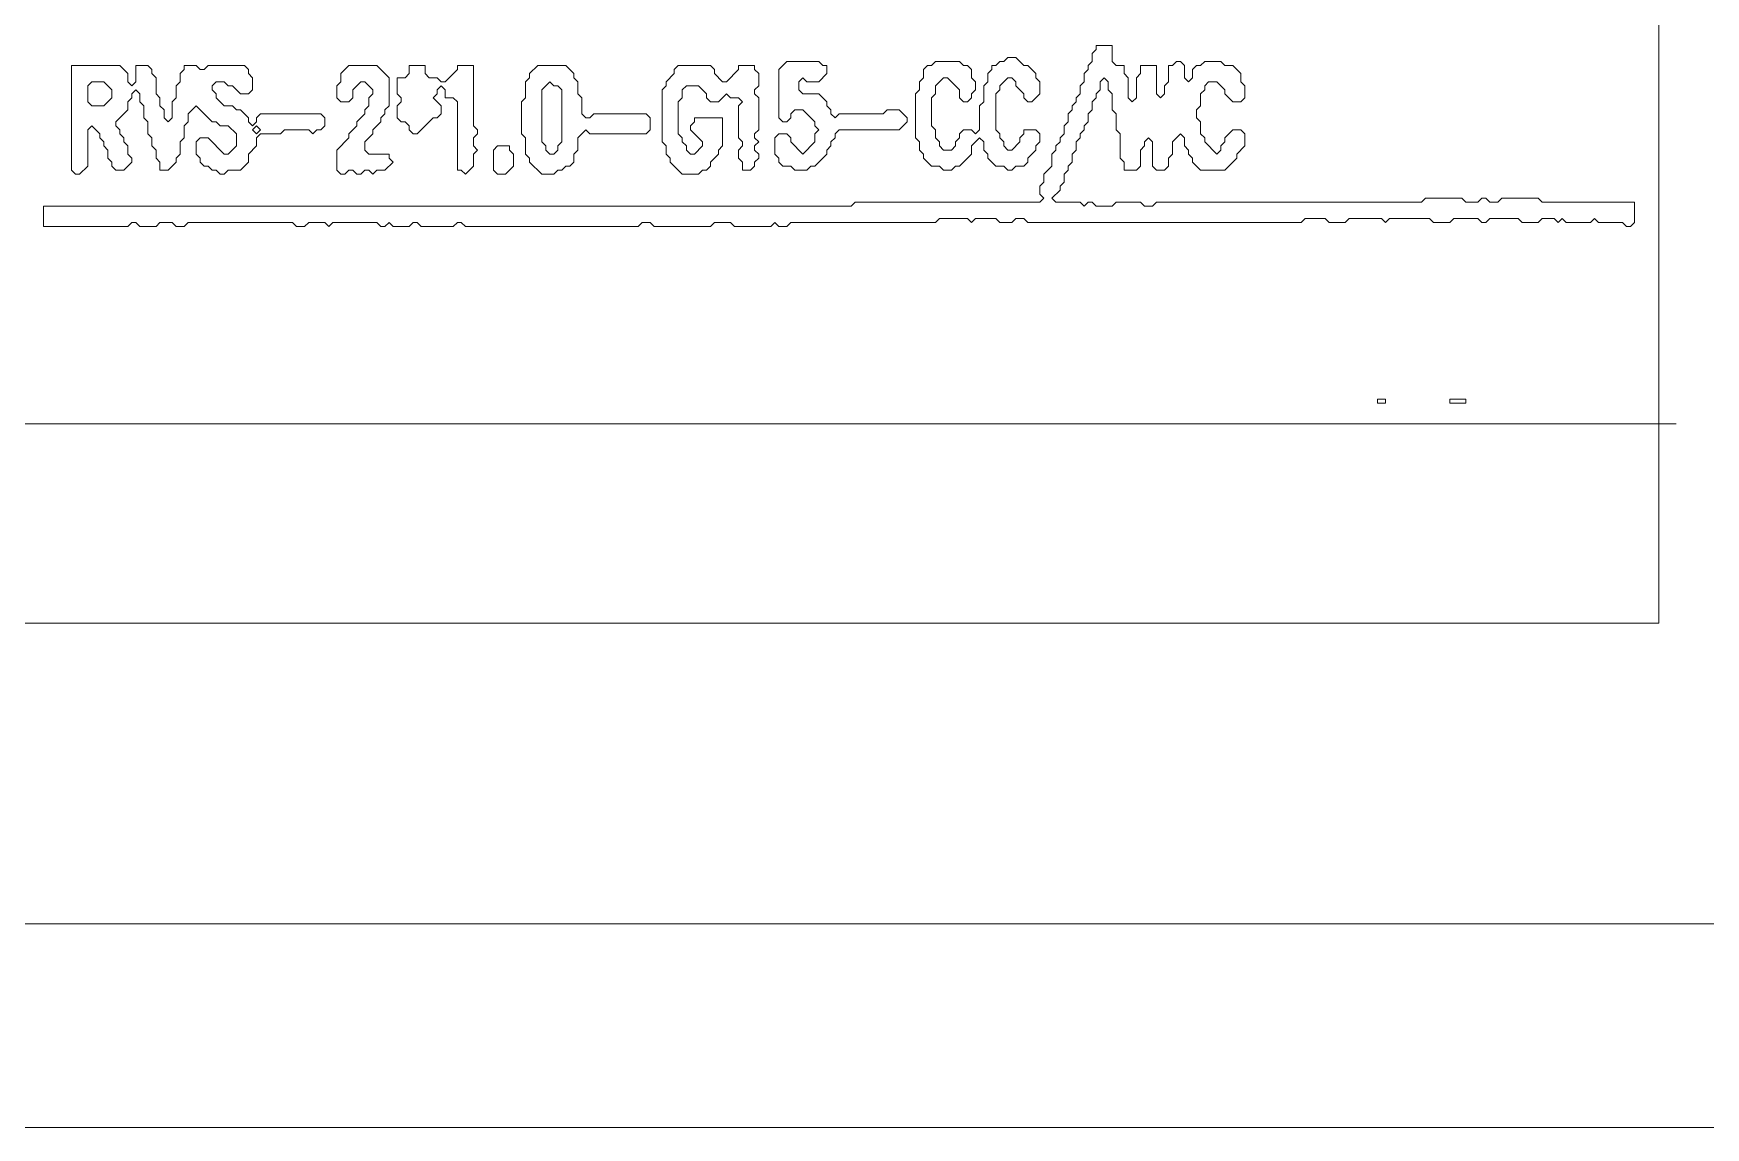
# Model space of a CAD drawing. Header units: millimetres. Extents: x 4 to 412, y 4 to 290.
# Drawn here: x 70.63 to 107.07, y 4.18 to 28.02 of the extents above; entities that cross this region are included whole.
import ezdxf

# ---------------------------------------------------------------- set-up
doc = ezdxf.new("R2010")
doc.units = ezdxf.units.MM
doc.layers.add('TRACE_STRAIGHT', color=5, linetype='CONTINUOUS', lineweight=0)
doc.layers.add('TRACE_TEXT_SYMBOL', color=6, linetype='CONTINUOUS', lineweight=0)

msp = doc.modelspace()

# ---------------------------------------------------------------- linework, layer by layer
at = {"layer": 'TRACE_STRAIGHT', "color": 5}
for p, q in [((106.059, 50.883), (106.059, 15.174)), ((27.849, 19.521), (106.435, 19.521)), ((28.488, 15.174), (106.059, 15.174)), ((6.564, 8.623), (376.795, 8.623)), ((3.935, 4.184), (412.32, 4.184))]:
    msp.add_line(p, q, dxfattribs=at)
at = {"layer": 'TRACE_TEXT_SYMBOL', "color": 6}
for points in [[(93.792, 27.761), (93.792, 27.673), (93.705, 27.586), (93.705, 27.411), (93.617, 27.323), (93.617, 27.236), (93.529, 27.148), (93.529, 26.973), (93.442, 26.885), (93.442, 26.71), (93.354, 26.623), (93.354, 26.535), (93.267, 26.447), (93.267, 26.36), (93.179, 26.272), (93.179, 26.097), (93.092, 26.01), (93.092, 25.834), (93.004, 25.747), (93.004, 25.659), (92.916, 25.572), (92.916, 25.484), (92.829, 25.397), (92.829, 25.134), (92.654, 24.959), (92.654, 24.784), (92.566, 24.696), (92.566, 24.521), (92.654, 24.433), (92.566, 24.346), (88.538, 24.346), (88.45, 24.258), (70.848, 24.258), (70.848, 23.82), (72.687, 23.82), (72.774, 23.908), (72.862, 23.908), (72.949, 23.82), (73.3, 23.82), (73.387, 23.908), (73.65, 23.908), (73.738, 23.82), (73.913, 23.82), (74, 23.908), (76.277, 23.908), (76.365, 23.82), (76.54, 23.82), (76.628, 23.908), (76.978, 23.908), (77.065, 23.82), (77.153, 23.908), (78.116, 23.908), (78.204, 23.82), (78.291, 23.82), (78.379, 23.908), (78.467, 23.82), (78.817, 23.82), (78.904, 23.908), (78.992, 23.908), (79.08, 23.82), (79.78, 23.82), (79.868, 23.908), (79.955, 23.908), (80.043, 23.82)], [(95.106, 26.71), (95.106, 27.323), (94.755, 27.323), (94.755, 27.148), (94.668, 27.06), (94.668, 26.623), (94.58, 26.535), (94.493, 26.623), (94.493, 27.06), (94.405, 27.148), (94.405, 27.323), (94.23, 27.323), (94.142, 27.411), (94.142, 27.761), (93.792, 27.761)], [(91.865, 27.498), (91.778, 27.411), (91.69, 27.411), (91.603, 27.323), (91.515, 27.323), (91.515, 27.236), (91.428, 27.148), (91.428, 26.973), (91.34, 26.885), (91.34, 26.535), (91.252, 26.447), (91.252, 25.922), (91.165, 25.834), (91.077, 25.922), (90.902, 25.922), (90.815, 25.834), (90.815, 25.747), (90.727, 25.659), (90.727, 25.572), (90.639, 25.484), (90.464, 25.484), (90.377, 25.572), (90.377, 25.659), (90.289, 25.747), (90.289, 25.922), (90.202, 26.01), (90.202, 26.623), (90.289, 26.71), (90.289, 26.885), (90.464, 27.06), (90.552, 27.06), (90.815, 26.798), (90.815, 26.623), (90.902, 26.535), (90.99, 26.535), (91.077, 26.623), (91.077, 26.71), (91.165, 26.798), (91.165, 26.973), (91.077, 27.06), (91.077, 27.236), (90.99, 27.323), (90.902, 27.323), (90.815, 27.411), (90.289, 27.411), (90.202, 27.323), (90.114, 27.323), (90.026, 27.236), (90.026, 27.06), (89.939, 26.973), (89.939, 26.798), (89.851, 26.71), (89.851, 25.747), (89.939, 25.659), (89.939, 25.484), (90.026, 25.397), (90.026, 25.309), (90.202, 25.134), (90.377, 25.134), (90.464, 25.046), (90.639, 25.046), (90.727, 25.134), (90.815, 25.134), (91.077, 25.397)], [(91.077, 25.397), (91.077, 25.572), (91.252, 25.747), (91.34, 25.659), (91.34, 25.484), (91.428, 25.397), (91.428, 25.309), (91.603, 25.134), (91.778, 25.134), (91.865, 25.046), (91.953, 25.046), (92.041, 25.134), (92.216, 25.134), (92.303, 25.221), (92.303, 25.309), (92.478, 25.484), (92.478, 25.572), (92.566, 25.659), (92.566, 25.834), (92.478, 25.922), (92.216, 25.922), (92.216, 25.834), (92.128, 25.747), (92.128, 25.659), (91.953, 25.484), (91.865, 25.484), (91.778, 25.572), (91.778, 25.659), (91.69, 25.747), (91.69, 25.834), (91.603, 25.922), (91.603, 26.71), (91.69, 26.798), (91.69, 26.885), (91.865, 27.06), (91.953, 27.06), (92.041, 26.973), (92.041, 26.885), (92.216, 26.71), (92.216, 26.623), (92.303, 26.535), (92.391, 26.535), (92.566, 26.71), (92.566, 26.973), (92.478, 27.06), (92.478, 27.148), (92.303, 27.323), (92.216, 27.323), (92.041, 27.498), (91.865, 27.498)], [(95.368, 25.134), (95.368, 25.309), (95.456, 25.397), (95.456, 25.659), (95.631, 25.834), (95.719, 25.747), (95.719, 25.572), (95.806, 25.484), (95.806, 25.397), (95.894, 25.309), (95.894, 25.221), (96.069, 25.046), (96.594, 25.046), (96.857, 25.309), (96.857, 25.397), (97.032, 25.572), (97.032, 25.834), (96.945, 25.922), (96.77, 25.922), (96.594, 25.747), (96.594, 25.659), (96.507, 25.572), (96.507, 25.484), (96.419, 25.397), (96.157, 25.659), (96.157, 25.747), (96.069, 25.834), (96.069, 26.097), (95.981, 26.185), (95.981, 26.36), (96.069, 26.447), (96.069, 26.71), (96.157, 26.798), (96.157, 26.885), (96.244, 26.973), (96.419, 26.973), (96.594, 26.798), (96.594, 26.71), (96.77, 26.535), (96.945, 26.535), (97.032, 26.623), (97.032, 26.885), (96.945, 26.973), (96.945, 27.148), (96.77, 27.323), (96.594, 27.323), (96.507, 27.411), (96.157, 27.411), (96.069, 27.323), (95.981, 27.323), (95.894, 27.236), (95.894, 27.06), (95.806, 26.973), (95.719, 27.06), (95.719, 27.323), (95.631, 27.411), (95.544, 27.411), (95.456, 27.323), (95.368, 27.323), (95.368, 26.973), (95.281, 26.885), (95.281, 26.71), (95.193, 26.623), (95.106, 26.71)], [(71.461, 27.323), (71.461, 25.046), (71.548, 24.959), (71.636, 24.959), (71.811, 25.134), (71.811, 25.922), (71.899, 26.01), (72.074, 25.834), (72.074, 25.747), (72.161, 25.659), (72.161, 25.572), (72.249, 25.484), (72.249, 25.309), (72.336, 25.221), (72.336, 25.134), (72.424, 25.046), (72.599, 25.046), (72.774, 25.221), (72.774, 25.309), (72.687, 25.397), (72.687, 25.572), (72.599, 25.659), (72.599, 25.747), (72.512, 25.834), (72.512, 25.922), (72.424, 26.01), (72.424, 26.097), (72.687, 26.36), (72.687, 26.535), (72.774, 26.623), (72.774, 26.71), (72.862, 26.798), (72.949, 26.71), (72.949, 26.535), (73.037, 26.447), (73.037, 26.185), (73.125, 26.097), (73.125, 25.834), (73.212, 25.747), (73.212, 25.572), (73.3, 25.484), (73.3, 25.309), (73.387, 25.221), (73.387, 25.046), (73.562, 25.046), (73.738, 25.221), (73.738, 25.309), (73.825, 25.397), (73.825, 25.659), (73.913, 25.747), (73.913, 26.01), (74, 26.097), (74, 26.272), (74.175, 26.447), (74.526, 26.097), (74.613, 26.097), (74.701, 26.01), (74.876, 26.01), (75.051, 25.834), (75.051, 25.572), (74.876, 25.397), (74.788, 25.397), (74.438, 25.747), (74.263, 25.747)], [(73.65, 26.185), (73.562, 26.097), (73.475, 26.185), (73.475, 26.36), (73.387, 26.447), (73.387, 26.623), (73.3, 26.71), (73.3, 27.06), (73.212, 27.148), (73.212, 27.236), (73.125, 27.323), (72.862, 27.323), (72.862, 26.973), (72.774, 26.885), (72.687, 26.973), (72.687, 27.148), (72.512, 27.323), (71.461, 27.323)], [(74.263, 25.747), (74.175, 25.659), (74.175, 25.397), (74.263, 25.309), (74.263, 25.221), (74.351, 25.134), (74.438, 25.134), (74.526, 25.046), (74.613, 25.046), (74.701, 24.959), (74.788, 24.959), (74.876, 25.046), (75.139, 25.046), (75.314, 25.221), (75.314, 25.397), (75.489, 25.572), (75.489, 25.747), (75.577, 25.834), (76.015, 25.834), (76.102, 25.922), (76.628, 25.922), (76.715, 25.834), (76.803, 25.922), (76.89, 25.922), (76.978, 26.01), (76.978, 26.185), (76.89, 26.272), (75.577, 26.272), (75.489, 26.185), (75.489, 26.097), (75.401, 26.01), (75.314, 26.097), (75.314, 26.185), (75.139, 26.36), (75.051, 26.36), (74.964, 26.447), (74.788, 26.447), (74.613, 26.623), (74.613, 26.71), (74.526, 26.798), (74.526, 26.885), (74.613, 26.973), (74.788, 26.973), (74.876, 26.885), (74.964, 26.885), (75.139, 26.71), (75.314, 26.71), (75.401, 26.798), (75.401, 27.06), (75.314, 27.148), (75.314, 27.236), (75.226, 27.323), (74.438, 27.323), (74.351, 27.236), (74.263, 27.236), (74.175, 27.323), (73.913, 27.323), (73.913, 27.236), (73.825, 27.148), (73.825, 26.973), (73.738, 26.885), (73.738, 26.623), (73.65, 26.535), (73.65, 26.185)], [(84.684, 27.323), (84.597, 27.236), (84.597, 27.148), (84.422, 26.973), (84.422, 26.885), (84.334, 26.798), (84.334, 25.659), (84.422, 25.572), (84.422, 25.397), (84.509, 25.309), (84.509, 25.221), (84.772, 24.959), (85.122, 24.959), (85.21, 25.046), (85.297, 25.046), (85.385, 25.134), (85.385, 25.221), (85.56, 25.397), (85.56, 25.484), (85.648, 25.572), (85.648, 26.185), (85.035, 26.185), (85.035, 26.097), (84.947, 26.01), (84.947, 25.922), (85.21, 25.659), (85.21, 25.572), (85.035, 25.397), (84.947, 25.397), (84.86, 25.484), (84.86, 25.572), (84.772, 25.659), (84.772, 25.747), (84.684, 25.834), (84.684, 26.535), (84.772, 26.623), (84.772, 26.798), (84.86, 26.885), (85.122, 26.885), (85.297, 26.71), (85.297, 26.623), (85.385, 26.535), (85.56, 26.535), (85.735, 26.71), (85.823, 26.623), (85.998, 26.623), (86.086, 26.535), (85.998, 26.447), (85.998, 25.747), (86.086, 25.659), (86.086, 25.572), (85.998, 25.484), (85.998, 25.309), (86.086, 25.221), (86.086, 25.046), (86.261, 25.046), (86.348, 25.134), (86.348, 25.221), (86.436, 25.309), (86.436, 25.397), (86.348, 25.484), (86.348, 25.572), (86.436, 25.659), (86.348, 25.747)], [(86.348, 25.747), (86.348, 25.834), (86.436, 25.922), (86.436, 26.623), (86.348, 26.71), (86.348, 26.798), (86.436, 26.885), (86.436, 27.148), (86.348, 27.236), (86.348, 27.323), (85.998, 27.323), (85.998, 27.236), (85.735, 26.973), (85.648, 26.973), (85.473, 27.148), (85.473, 27.236), (85.385, 27.323), (84.684, 27.323)], [(102.287, 24.433), (102.199, 24.433), (102.112, 24.346), (101.849, 24.346), (101.761, 24.433), (100.973, 24.433), (100.886, 24.346), (95.106, 24.346), (95.018, 24.258), (94.843, 24.258), (94.755, 24.346), (94.23, 24.346), (94.142, 24.258), (93.792, 24.258), (93.705, 24.346), (93.617, 24.346), (93.529, 24.258), (93.442, 24.346), (92.916, 24.346), (92.829, 24.433), (93.004, 24.608), (93.004, 24.696), (93.092, 24.784), (93.092, 24.959), (93.179, 25.046), (93.179, 25.134), (93.267, 25.221), (93.267, 25.397), (93.354, 25.484), (93.354, 25.659), (93.442, 25.747), (93.442, 25.834), (93.529, 25.922), (93.529, 26.01), (93.617, 26.097), (93.617, 26.272), (93.705, 26.36), (93.705, 26.535), (93.792, 26.623), (93.792, 26.71), (93.88, 26.798), (93.88, 26.973), (93.967, 27.06), (94.055, 26.973), (94.055, 26.798), (94.142, 26.71), (94.142, 26.36), (94.23, 26.272), (94.23, 25.922), (94.318, 25.834), (94.318, 25.309), (94.405, 25.221), (94.405, 25.046), (94.668, 25.046), (94.755, 25.134), (94.755, 25.484), (94.843, 25.572), (94.843, 25.659), (94.931, 25.747), (95.018, 25.659), (95.018, 25.134), (95.106, 25.046), (95.281, 25.046), (95.368, 25.134)], [(80.043, 23.82), (83.809, 23.82), (83.896, 23.908), (84.071, 23.908), (84.159, 23.82), (85.385, 23.82), (85.473, 23.908), (85.823, 23.908), (85.91, 23.82), (86.699, 23.82), (86.786, 23.908), (86.874, 23.82), (87.049, 23.82), (87.136, 23.908), (90.289, 23.908), (90.377, 23.995), (90.99, 23.995), (91.077, 23.908), (91.165, 23.995), (91.603, 23.995), (91.69, 23.908), (91.953, 23.908), (92.041, 23.995), (92.216, 23.995), (92.303, 23.908), (98.258, 23.908), (98.346, 23.995), (98.784, 23.995), (98.871, 23.908), (99.222, 23.908), (99.309, 23.995), (100.01, 23.995), (100.097, 23.908), (100.185, 23.995), (101.061, 23.995), (101.148, 23.908), (101.499, 23.908), (101.586, 23.995), (102.112, 23.995), (102.199, 23.908), (102.287, 23.908), (102.374, 23.995), (102.987, 23.995), (103.075, 23.908), (103.425, 23.908), (103.513, 23.995), (103.776, 23.995), (103.863, 23.908), (103.951, 23.995), (104.038, 23.908), (104.564, 23.908), (104.651, 23.995), (104.739, 23.908), (105.264, 23.908), (105.352, 23.82), (105.439, 23.82), (105.527, 23.908), (105.527, 24.346), (103.513, 24.346), (103.425, 24.433), (102.637, 24.433), (102.55, 24.346), (102.374, 24.346), (102.287, 24.433)]]:
    msp.add_lwpolyline(points, dxfattribs=at)
for points in [[(87.049, 27.411), (86.874, 27.236), (86.874, 26.185), (86.961, 26.097), (87.049, 26.097), (87.136, 26.185), (87.136, 26.272), (87.224, 26.36), (87.399, 26.36), (87.662, 26.097), (87.662, 26.01), (87.749, 25.922), (87.662, 25.834), (87.662, 25.659), (87.399, 25.397), (87.136, 25.659), (87.136, 25.747), (87.049, 25.834), (86.874, 25.834), (86.786, 25.747), (86.786, 25.397), (86.874, 25.309), (86.874, 25.221), (86.961, 25.134), (87.136, 25.134), (87.224, 25.046), (87.487, 25.046), (87.574, 25.134), (87.662, 25.134), (87.925, 25.397), (87.925, 25.484), (88.012, 25.572), (88.012, 25.659), (88.1, 25.747), (88.1, 25.834), (88.187, 25.922), (89.501, 25.922), (89.676, 26.097), (89.676, 26.185), (89.501, 26.36), (89.238, 26.36), (89.151, 26.272), (88.187, 26.272), (88.1, 26.185), (88.012, 26.272), (88.012, 26.36), (87.925, 26.447), (87.925, 26.535), (87.749, 26.71), (87.399, 26.71), (87.312, 26.798), (87.312, 26.973), (87.399, 27.06), (87.487, 26.973), (87.749, 26.973), (87.925, 27.148), (87.925, 27.323), (87.837, 27.323), (87.749, 27.411)], [(71.811, 26.885), (71.899, 26.973), (72.161, 26.973), (72.336, 26.798), (72.336, 26.623), (72.161, 26.447), (71.899, 26.447), (71.811, 26.535)], [(77.503, 27.323), (77.328, 27.148), (77.328, 26.973), (77.241, 26.885), (77.241, 26.623), (77.328, 26.535), (77.503, 26.535), (77.591, 26.623), (77.591, 26.798), (77.766, 26.973), (77.854, 26.973), (78.029, 26.798), (78.029, 26.71), (77.941, 26.623), (77.941, 26.447), (77.854, 26.36), (77.854, 26.272), (77.678, 26.097), (77.678, 26.01), (77.503, 25.834), (77.503, 25.747), (77.241, 25.484), (77.241, 25.046), (77.328, 24.959), (77.416, 24.959), (77.503, 25.046), (77.591, 25.046), (77.678, 24.959), (77.766, 24.959), (77.854, 25.046), (77.941, 25.046), (78.029, 24.959), (78.116, 25.046), (78.291, 25.046), (78.467, 25.221), (78.379, 25.309), (78.379, 25.397), (77.941, 25.397), (77.854, 25.484), (77.854, 25.659), (78.029, 25.834), (78.029, 25.922), (78.204, 26.097), (78.204, 26.185), (78.291, 26.272), (78.291, 26.36), (78.379, 26.447), (78.379, 27.06), (78.116, 27.323)], [(78.817, 27.323), (78.817, 27.148), (78.729, 27.06), (78.554, 27.06), (78.554, 26.71), (78.642, 26.623), (78.642, 26.535), (78.554, 26.447), (78.554, 26.185), (78.642, 26.097), (78.729, 26.097), (78.817, 26.01), (78.817, 25.922), (78.904, 25.834), (78.992, 25.834), (79.342, 26.185), (79.43, 26.185), (79.517, 26.272), (79.517, 26.447), (79.342, 26.623), (79.43, 26.71), (79.43, 26.798), (79.517, 26.885), (79.605, 26.798), (79.605, 26.623), (79.78, 26.623), (79.868, 26.535), (79.868, 25.046), (79.955, 25.046), (80.043, 24.959), (80.218, 25.134), (80.218, 25.397), (80.306, 25.484), (80.218, 25.572), (80.218, 25.747), (80.306, 25.834), (80.306, 25.922), (80.218, 26.01), (80.218, 27.323), (79.868, 27.323), (79.868, 27.236), (79.605, 26.973), (79.517, 26.973), (79.43, 27.06), (79.255, 27.06), (79.167, 27.148), (79.167, 27.323)], [(81.619, 27.323), (81.444, 27.148), (81.444, 27.06), (81.357, 26.973), (81.357, 26.623), (81.269, 26.535), (81.269, 25.834), (81.357, 25.747), (81.357, 25.397), (81.444, 25.309), (81.444, 25.221), (81.707, 24.959), (81.97, 24.959), (82.057, 25.046), (82.145, 25.046), (82.232, 25.134), (82.32, 25.134), (82.407, 25.221), (82.407, 25.397), (82.495, 25.484), (82.495, 25.747), (82.67, 25.922), (82.758, 25.834), (83.984, 25.834), (84.071, 25.922), (84.071, 26.185), (83.984, 26.272), (82.845, 26.272), (82.758, 26.185), (82.67, 26.185), (82.583, 26.272), (82.583, 26.623), (82.495, 26.71), (82.495, 26.973), (82.407, 27.06), (82.407, 27.148), (82.232, 27.323)], [(81.882, 26.973), (81.97, 26.885), (82.057, 26.885), (82.145, 26.798), (82.145, 25.659), (82.057, 25.572), (82.057, 25.484), (81.97, 25.397), (81.882, 25.397), (81.794, 25.484), (81.794, 25.572), (81.707, 25.659), (81.707, 26.798)], [(75.401, 25.922), (75.489, 26.01), (75.577, 25.922), (75.489, 25.834)], [(80.744, 25.572), (80.656, 25.484), (80.656, 25.046), (80.744, 24.959), (80.919, 24.959), (81.094, 25.134), (81.094, 25.397), (81.006, 25.484), (81.006, 25.572)], [(99.922, 20.055), (100.097, 20.055), (100.097, 19.967), (99.922, 19.967)], [(101.499, 20.055), (101.849, 20.055), (101.849, 19.967), (101.499, 19.967)]]:
    msp.add_lwpolyline(points, close=True, dxfattribs=at)

doc.saveas('drawing.dxf')
